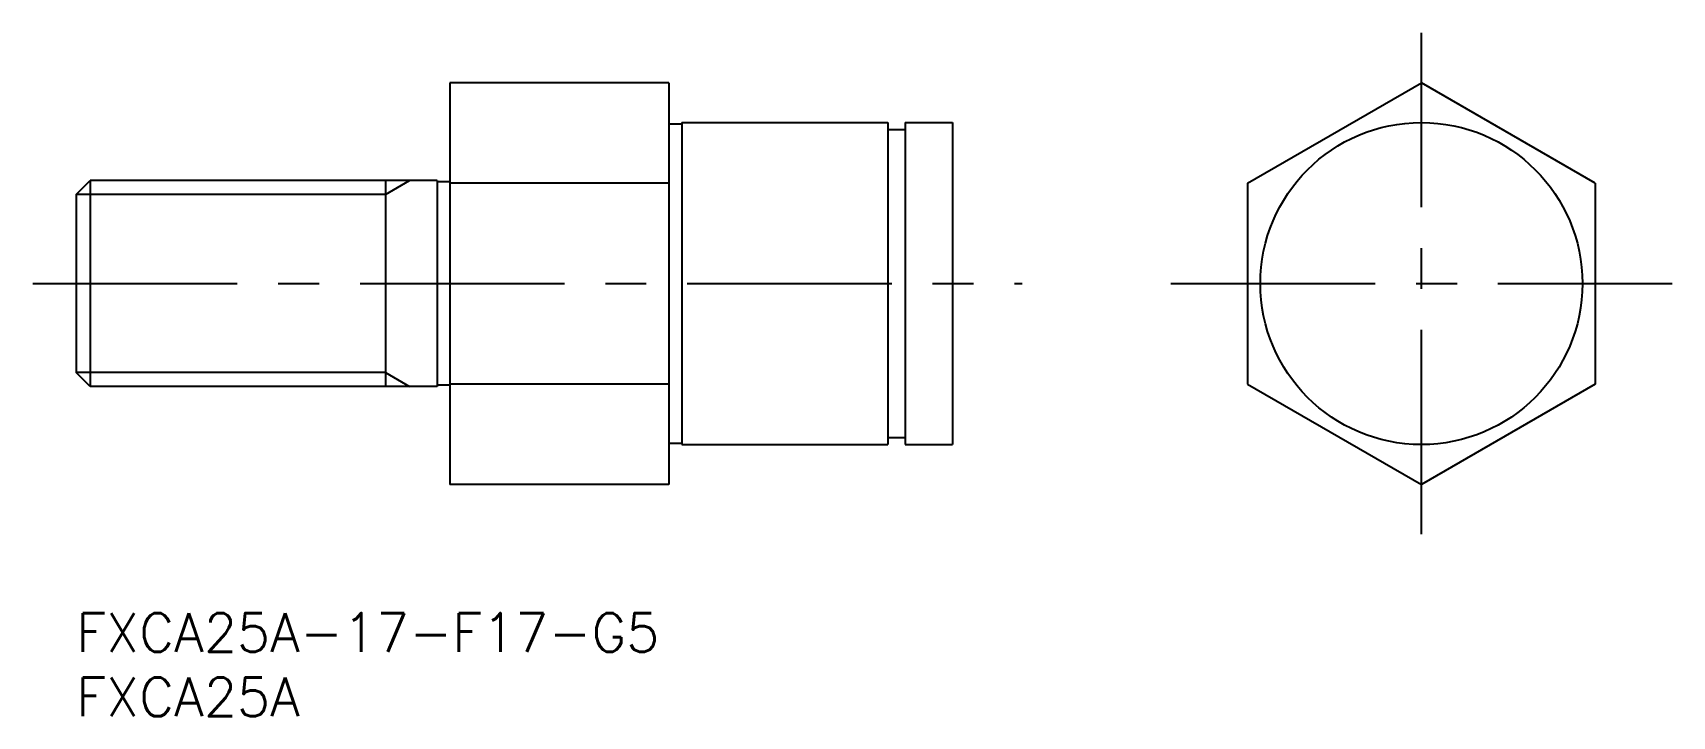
# Model space of a CAD drawing. Extents: x -3 to 124, y -8 to 45.
import ezdxf

# ---------------------------------------------------------------- set-up
doc = ezdxf.new("R2010")
doc.units = 0
doc.header["$LTSCALE"] = 0.5
doc.linetypes.add('CENTER', pattern=[50.8, 31.75, -6.35, 6.35, -6.35])
for name, color, linetype in [('MSM_CENTER', 1, 'CENTER'), ('MSM_CONTINUOUS', 7, 'CONTINUOUS'), ('MSM_NARROW', 5, 'CONTINUOUS'), ('MSM_PART_NUMBER', 7, 'CONTINUOUS')]:
    doc.layers.add(name, color=color, linetype=linetype)
doc.styles.get("Standard").update_dxf_attribs({"font": 'txt.shx', "height": 3, "bigfont": 'bigfont.shx'})

# ---------------------------------------------------------------- blocks, each defined once
blk = doc.blocks.new('*U9')
at = {"layer": 'MSM_PART_NUMBER'}
blk.add_text('FXCA25A-17-F17-G5', height=3, dxfattribs=at).set_placement((0, -3))
blk = doc.blocks.new('*U10')
at = {"layer": 'MSM_PART_NUMBER'}
blk.add_text('FXCA25A', height=3, dxfattribs=at).set_placement((0, -8))

msp = doc.modelspace()

# ---------------------------------------------------------------- linework, layer by layer
at = {"layer": 'MSM_CENTER'}
for p, q in [((104.41, 6.12), (104.41, 45.06)), ((-3.38, 25.59), (73.41, 25.59)), ((84.95, 25.59), (123.88, 25.59))]:
    msp.add_line(p, q, dxfattribs=at)
at = {"layer": 'MSM_CONTINUOUS'}
for p, q in [((29, 41.18), (29, 10)), ((46, 41.18), (29, 41.18)), ((46, 41.18), (46, 10)), ((90.91, 33.38), (104.41, 41.18)), ((117.91, 33.38), (104.41, 41.18)), ((46, 37.99), (47, 37.99)), ((47, 38.09), (63, 38.09)), ((47, 38.09), (47, 13.09)), ((63, 38.09), (63, 13.09)), ((63, 37.54), (64.35, 37.54)), ((64.35, 38.09), (64.35, 13.09)), ((64.35, 38.09), (68, 38.09)), ((68, 38.09), (68, 13.09)), ((0, 32.51), (1.08, 33.59)), ((28, 33.59), (1.08, 33.59)), ((1.08, 33.59), (1.08, 17.59)), ((24, 33.59), (24, 17.59)), ((28, 33.59), (28, 17.59)), ((29, 33.49), (28, 33.49)), ((46, 33.38), (29, 33.38)), ((90.91, 33.38), (90.91, 17.79)), ((117.91, 33.38), (117.91, 17.79)), ((0, 32.51), (0, 18.67)), ((1.08, 17.59), (0, 18.67)), ((28, 17.59), (1.08, 17.59)), ((29, 17.69), (28, 17.69)), ((46, 17.79), (29, 17.79)), ((90.91, 17.79), (104.41, 10)), ((117.91, 17.79), (104.41, 10)), ((46, 13.19), (47, 13.19)), ((47, 13.09), (63, 13.09)), ((63, 13.64), (64.35, 13.64)), ((64.35, 13.09), (68, 13.09)), ((46, 10), (29, 10))]:
    msp.add_line(p, q, dxfattribs=at)
msp.add_circle((104.41, 25.59), 12.5, dxfattribs=at)
at = {"layer": 'MSM_NARROW'}
for p, q in [((24, 32.51), (25.87, 33.59)), ((24, 32.51), (0, 32.51)), ((24, 18.67), (0, 18.67)), ((24, 18.67), (25.87, 17.59))]:
    msp.add_line(p, q, dxfattribs=at)

# ---------------------------------------------------------------- block references
at = {"layer": 'MSM_CONTINUOUS'}
for name in ['*U9', '*U10']:
    msp.add_blockref(name, (0, 0), dxfattribs=at)

doc.saveas('drawing.dxf')
